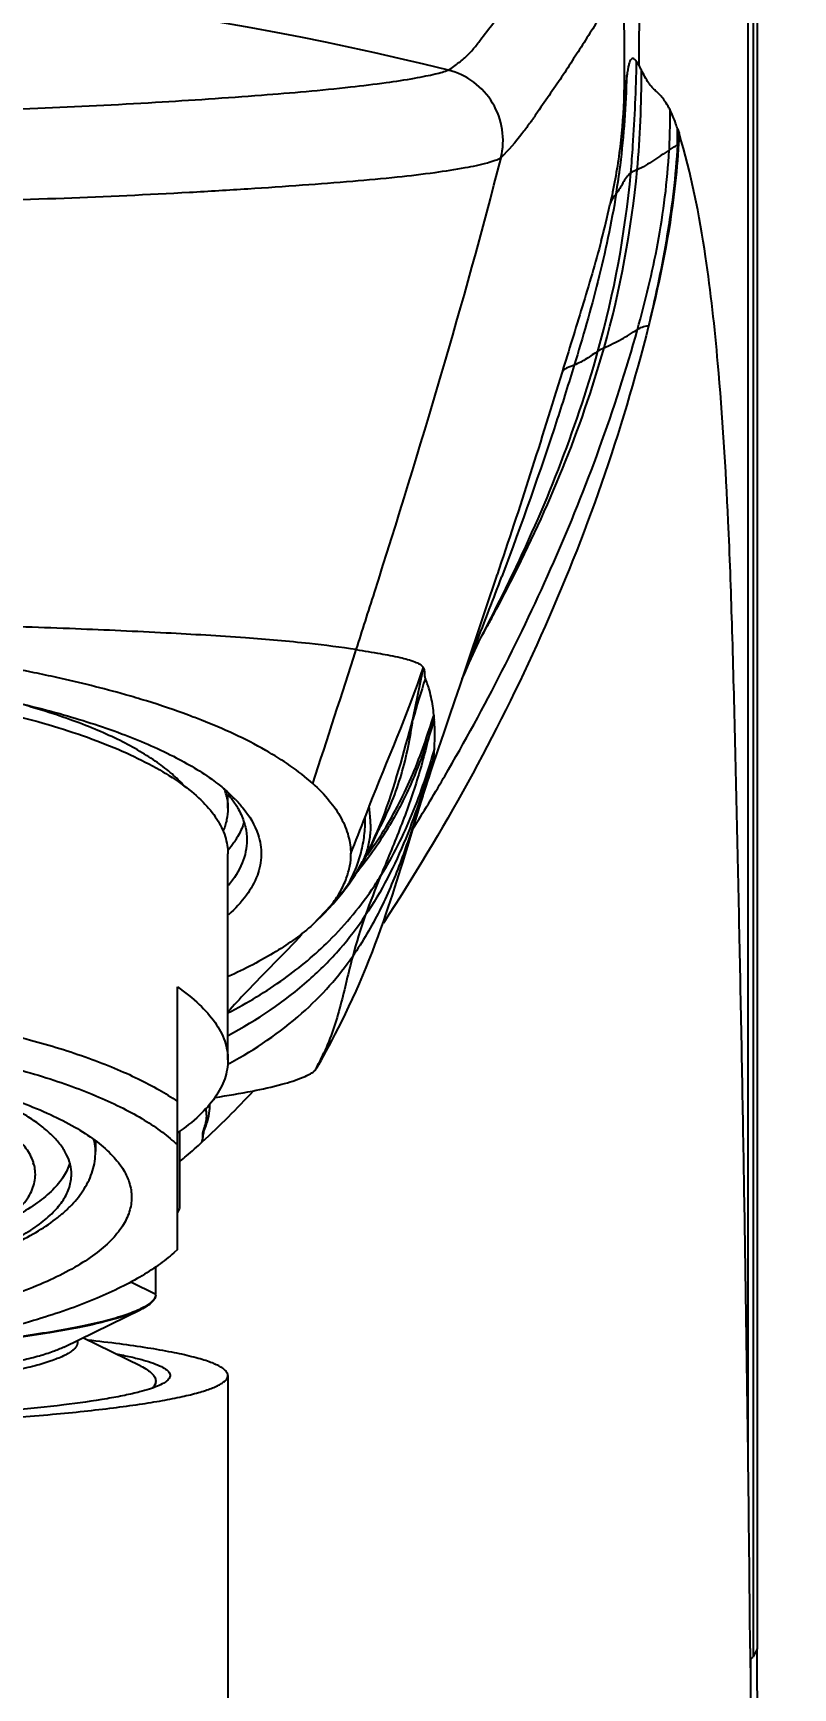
# Model space of a CAD drawing. Header units: millimetres. Extents: x 601 to 1195, y -13 to 407.
# Drawn here: x 1041.77 to 1057.56, y 213.68 to 248.07 of the extents above; entities that cross this region are included whole.
import ezdxf

# ---------------------------------------------------------------- set-up
doc = ezdxf.new("R2010")
doc.units = ezdxf.units.MM
doc.header["$LTSCALE"] = 0.1
for name, color, linetype in [('02___PRT_ALL_AXES', 7, 'Continuous'), ('DEF_LAYER_ASSEM_MEMBER', 7, 'Continuous'), ('DIM', 3, 'Continuous')]:
    doc.layers.add(name, color=color, linetype=linetype)
doc.styles.get("Standard").update_dxf_attribs({"font": 'arial.ttf'})
doc.dimstyles.new('ISO-25', dxfattribs={"dimtxt": 3.5, "dimasz": 3.5, "dimexe": 1.25, "dimexo": 0.625, "dimtad": 1, "dimtih": 1, "dimtoh": 1, "dimdec": 1, "dimdsep": 46, "dimtxsty": 'Standard', "dimcen": 2.5, "dimclrd": 5, "dimclre": 5, "dimclrt": 5, "dimadec": 0, "dimazin": 0, "dimtfac": 1, "dimtdec": 1, "dimtmove": 0, "dimatfit": 3, "dimfxl": 1, "dimarcsym": 0})

# ---------------------------------------------------------------- blocks, each defined once
blk = doc.blocks.new('*D9')
at = {"layer": 'Defpoints', "color": 0, "transparency": 16777216}
for p in [(1033.819, 294.026), (1057.171, 177.234), (1076.334, 177.234)]:
    blk.add_point(p, dxfattribs=at)
at = {"layer": 'DIM', "color": 5, "lineweight": -2, "transparency": 16777216}
for p, q in [((1034.444, 294.026), (1077.584, 294.026)), ((1076.334, 290.526), (1076.334, 238.042)), ((1076.334, 180.734), (1076.334, 233.218)), ((1057.796, 177.234), (1077.584, 177.234))]:
    blk.add_line(p, q, dxfattribs=at)
at = {"layer": 'DIM', "color": 5, "transparency": 16777216}
for points in [[(1075.751, 290.526), (1076.917, 290.526), (1076.334, 294.026)], [(1075.751, 180.734), (1076.917, 180.734), (1076.334, 177.234)]]:
    blk.add_solid(points, dxfattribs=at)
at = {"layer": 'DIM', "color": 5, "transparency": 16777216, "insert": (1076.334, 235.63), "char_height": 3.5, "attachment_point": 5}
blk.add_mtext('116.8', dxfattribs=at)

msp = doc.modelspace()

# ---------------------------------------------------------------- linework, layer by layer
at = {"color": 7, "linetype": 'Continuous'}
for p, q in [((1056.813, 263.807), (1056.813, 214.495)), ((1056.731, 261.859), (1056.731, 214.326)), ((1056.626, 218.547), (1056.626, 260.32)), ((1054.364, 247.39), (1054.379, 250.668)), ((1055.161, 246.078), (1055.191, 245.988)), ((1054.577, 242.063), (1054.558, 241.985)), ((1051.19, 236.146), (1051.396, 236.766)), ((1051.396, 236.766), (1051.412, 236.814)), ((1051.031, 235.67), (1051.19, 236.146)), ((1050.992, 235.33), (1051.034, 235.42)), ((1051.088, 235.528), (1051.103, 235.555)), ((1050.054, 232.791), (1050.193, 233.198)), ((1050.055, 232.791), (1050.07, 232.861)), ((1049.998, 232.611), (1050.037, 232.728)), ((1050.037, 232.728), (1050.055, 232.791)), ((1050.294, 232.578), (1050.326, 232.632)), ((1048.676, 231.792), (1048.755, 231.994)), ((1049.527, 231.083), (1049.742, 231.795)), ((1048.675, 230.939), (1048.795, 231.17)), ((1048.484, 230.613), (1048.618, 230.855)), ((1048.468, 230.587), (1048.484, 230.613)), ((1047.958, 229.941), (1047.584, 229.547)), ((1047.68, 226.586), (1047.71, 226.637)), ((1047.71, 226.637), (1047.757, 226.72)), ((1047.674, 226.575), (1047.68, 226.586)), ((1047.688, 226.598), (1047.69, 226.603)), ((1045.277, 225.047), (1045.272, 225.032)), ((1044.319, 221.867), (1044.319, 222.436)), ((1043.806, 222.123), (1044.319, 221.867)), ((1042.414, 220.764), (1044.008, 221.546)), ((1044.008, 220.369), (1042.807, 220.957)), ((1056.671, 214.501), (1056.678, 213.685)), ((1056.678, 214.279), (1056.678, 213.685)), ((1056.813, 214.495), (1056.731, 214.326))]:
    msp.add_line(p, q, dxfattribs=at)
for points in [[(1050.193, 233.198), (1050.31, 233.538), (1050.424, 233.872), (1050.535, 234.198), (1050.643, 234.516), (1050.747, 234.823), (1050.847, 235.119), (1051.031, 235.67)], [(1051.034, 235.42), (1051.054, 235.46), (1051.096, 235.546), (1051.109, 235.572), (1051.101, 235.557)], [(1050.688, 234.649), (1050.741, 234.773), (1050.833, 234.982), (1050.916, 235.167), (1050.992, 235.33)], [(1049.742, 231.795), (1049.814, 232.033), (1049.849, 232.147), (1049.882, 232.252), (1049.909, 232.338), (1049.935, 232.42), (1049.965, 232.513), (1049.998, 232.611)], [(1048.795, 231.17), (1048.888, 231.367), (1048.958, 231.524), (1049.009, 231.643), (1049.076, 231.807)], [(1049.076, 231.807), (1049.087, 231.832), (1049.087, 231.833)], [(1048.483, 230.612), (1048.525, 230.678), (1048.675, 230.939)], [(1048.622, 228.487), (1048.69, 228.651), (1048.756, 228.815), (1048.82, 228.978), (1048.882, 229.14), (1048.94, 229.298), (1048.997, 229.454), (1049.051, 229.605), (1049.102, 229.754), (1049.151, 229.899), (1049.199, 230.041), (1049.245, 230.18), (1049.289, 230.316), (1049.331, 230.449), (1049.372, 230.58), (1049.412, 230.709), (1049.452, 230.835), (1049.527, 231.083)], [(1047.585, 229.547), (1047.619, 229.578), (1047.821, 229.773), (1048.009, 229.976), (1048.182, 230.184), (1048.336, 230.392), (1048.468, 230.587)], [(1047.863, 226.913), (1047.922, 227.023), (1047.985, 227.142), (1048.051, 227.269), (1048.12, 227.402), (1048.19, 227.542), (1048.262, 227.689), (1048.335, 227.842), (1048.408, 228), (1048.481, 228.161), (1048.552, 228.323), (1048.622, 228.487)], [(1047.757, 226.72), (1047.808, 226.813), (1047.863, 226.913)], [(1056.837, 208.995), (1056.834, 209.264), (1056.813, 214.495)]]:
    msp.add_lwpolyline(points, dxfattribs=at)
for centre, radius, start, end in [((1033.789, 179.737), 69.577, 76.18794, 89.97848), ((1033.657, 247.157), 20.754, 344.2652, 354.6697), ((1033.24, 247.107), 21.039, 344.4278, 354.7003), ((1035.49, 248.544), 18.708, 345.1728, 347.5155), ((960.593, 270.895), 97.108, 338.99861, 339.43032), ((1015.13, 254.373), 40.594, 333.149, 334.1752), ((1018.443, 253.62), 37.323, 331.8784, 332.9922), ((684.602, 351.972), 382.143, 342.21665, 342.40346), ((951.141, 274.525), 107.233, 338.5706, 338.99789), ((1010.61, 256.657), 45.659, 332.4811, 333.1537), ((1015.415, 255.231), 40.753, 331.4831, 331.8876), ((1013.535, 256.252), 42.892, 331.1493, 331.4835), ((700.765, 346.752), 365.158, 341.76308, 342.22194), ((939.713, 279.008), 119.508, 338.24725, 338.57166), ((999.166, 245.655), 52.272, 346.5218, 347.0081), ((1046.279, 233.53), 3.838, 4.2592, 5.5982), ((1014.364, 253.574), 41.615, 328.0231, 329.7004), ((1043.871, 230.628), 2.541, 40.2803, 42.8706), ((1043.676, 229.901), 3.213, 44.5215, 48.0536), ((888.326, 294.393), 172.137, 338.39624, 338.67382), ((1042.602, 235.487), 7.635, 320.7646, 329.4492), ((1042.379, 235.632), 7.853, 323.7983, 328.2099), ((1042.64, 234.801), 7.12, 332.5944, 333.1396), ((1042.536, 235.52), 7.66, 323.3461, 323.7816), ((1042.519, 234.56), 7.611, 326.448, 328.2513), ((1042.824, 234.351), 7.242, 314.7478, 326.4937), ((1044.602, 233.044), 4.571, 317.2344, 324.4475), ((1041.361, 234.963), 9.438, 298.1584, 298.4533), ((1043.418, 228.875), 4.827, 330.8846, 335.5427), ((1032.305, 239.113), 19.153, 312.6633, 317.1715), ((1044.81, 225.541), 0.557, 342.0973, 343.7985), ((1044.143, 227.893), 2.78, 295.6171, 296.3709), ((1036.226, 234.834), 13.35, 310.8624, 312.7364), ((1040.94, 224.856), 0.882, 340.7035, 342.1837), ((1036.083, 234.998), 13.567, 310.1434, 310.8655), ((1044.165, 221.867), 0.154, 355.0549, 359.9938), ((1043.203, 223.206), 1.833, 294.4501, 295.981), ((-363.31, 200.832), 1420.046, 0.551546, 0.714824), ((1056.383, 214.665), 0.486, 314.4848, 315.8026)]:
    msp.add_arc(centre, radius, start, end, dxfattribs=at)
for points, knots in [([(1050.401, 247.301), (1050.476, 247.35), (1050.616, 247.45), (1050.806, 247.613), (1050.963, 247.789), (1051.139, 248.033), (1051.371, 248.325), (1051.636, 248.682), (1051.892, 249.044), (1052.226, 249.527), (1052.479, 249.888), (1052.632, 250.138)], [0, 0, 0, 0, 0.073697, 0.142335, 0.206245, 0.267765, 0.391398, 0.514205, 0.636069, 0.75766, 1, 1, 1, 1]), ([(1054.029, 249.504), (1054.035, 249.032), (1054.051, 248.089), (1054.059, 247.144), (1054.041, 246.672)], [0, 0, 0, 0, 0.500066, 1, 1, 1, 1]), ([(1053.719, 248.69), (1053.572, 248.428), (1053.244, 247.921), (1052.838, 247.28), (1052.49, 246.769), (1052.264, 246.448), (1052.081, 246.18), (1051.849, 245.87), (1051.645, 245.638), (1051.492, 245.48)], [0, 0, 0, 0, 0.229698, 0.463, 0.582161, 0.70364, 0.763633, 0.831205, 1, 1, 1, 1]), ([(1033.816, 246.337), (1034.046, 246.34), (1034.504, 246.339), (1035.42, 246.343), (1036.558, 246.358), (1037.915, 246.386), (1039.683, 246.429), (1041.815, 246.501), (1044.235, 246.622), (1046.402, 246.768), (1048.001, 246.904), (1049.059, 247.033), (1049.58, 247.112), (1049.92, 247.176), (1050.113, 247.217), (1050.269, 247.258), (1050.359, 247.288), (1050.4, 247.301)], [0, 0, 0, 0, 0.041387, 0.082737, 0.165092, 0.246729, 0.327407, 0.484162, 0.631371, 0.764264, 0.875917, 0.920636, 0.956566, 0.970964, 0.982854, 0.992249, 1, 1, 1, 1]), ([(1051.492, 245.482), (1051.539, 245.671), (1051.556, 246.072), (1051.351, 246.635), (1050.951, 247.08), (1050.588, 247.253), (1050.4, 247.301)], [0, 0, 0, 0, 0.249636, 0.499997, 0.75036, 1, 1, 1, 1]), ([(1054.31, 247.479), (1054.298, 247.495), (1054.278, 247.52), (1054.241, 247.545), (1054.205, 247.538), (1054.179, 247.506), (1054.158, 247.457), (1054.14, 247.386), (1054.123, 247.296), (1054.113, 247.23), (1054.108, 247.193)], [0, 0, 0, 0, 0.121842, 0.198208, 0.2569, 0.330627, 0.438148, 0.586521, 0.775023, 1, 1, 1, 1]), ([(1054.189, 245.164), (1054.206, 245.353), (1054.267, 246.123), (1054.296, 246.896), (1054.31, 247.479)], [0, 0, 0, 0, 0.245471, 1, 1, 1, 1]), ([(1054.363, 247.39), (1054.358, 247.398), (1054.342, 247.429), (1054.324, 247.459), (1054.31, 247.479)], [0, 0, 0, 0, 0.283031, 1, 1, 1, 1]), ([(1054.321, 245.229), (1054.353, 245.567), (1054.4, 246.256), (1054.411, 246.947), (1054.411, 247.299)], [0, 0, 0, 0, 0.491512, 1, 1, 1, 1]), ([(1055, 246.488), (1054.976, 246.53), (1054.93, 246.609), (1054.858, 246.716), (1054.784, 246.803), (1054.704, 246.871), (1054.625, 246.945), (1054.551, 247.043), (1054.48, 247.163), (1054.434, 247.252), (1054.411, 247.299)], [0, 0, 0, 0, 0.14218, 0.271168, 0.382522, 0.4818, 0.583727, 0.703299, 0.843898, 1, 1, 1, 1]), ([(1053.886, 244.733), (1053.918, 244.93), (1054.036, 245.745), (1054.098, 246.569), (1054.108, 247.193)], [0, 0, 0, 0, 0.242113, 1, 1, 1, 1]), ([(1054.108, 247.193), (1054.103, 247.154), (1054.093, 247.072), (1054.076, 246.945), (1054.062, 246.811), (1054.053, 246.718), (1054.043, 246.672)], [0, 0, 0, 0, 0.225396, 0.469972, 0.732597, 1, 1, 1, 1]), ([(1054.041, 246.672), (1054.027, 246.307), (1053.968, 245.577), (1053.834, 244.857), (1053.756, 244.499)], [0, 0, 0, 0, 0.499599, 1, 1, 1, 1]), ([(1055, 246.488), (1055, 246.417), (1054.999, 246.132), (1054.993, 245.848), (1054.983, 245.636)], [0, 0, 0, 0, 0.253109, 1, 1, 1, 1]), ([(1055.161, 246.078), (1055.148, 246.118), (1055.101, 246.257), (1055.047, 246.394), (1055, 246.488)], [0, 0, 0, 0, 0.280931, 1, 1, 1, 1]), ([(1055.156, 245.753), (1055.157, 245.78), (1055.16, 245.888), (1055.161, 245.997), (1055.161, 246.078)], [0, 0, 0, 0, 0.246917, 1, 1, 1, 1]), ([(1056.626, 218.547), (1056.604, 220.246), (1056.557, 223.603), (1056.466, 228.572), (1056.377, 232.622), (1056.298, 235.726), (1056.208, 238.311), (1056.049, 240.859), (1055.76, 243.557), (1055.445, 245.152), (1055.191, 245.988)], [0, 0, 0, 0, 0.185176, 0.365877, 0.541681, 0.626639, 0.704319, 0.823595, 0.904776, 1, 1, 1, 1]), ([(1054.983, 245.636), (1054.876, 245.566), (1054.661, 245.423), (1054.441, 245.281), (1054.321, 245.229)], [0, 0, 0, 0, 0.494117, 1, 1, 1, 1]), ([(1054.328, 241.911), (1054.492, 242.502), (1054.791, 243.73), (1054.952, 244.988), (1054.983, 245.636)], [0, 0, 0, 0, 0.485716, 1, 1, 1, 1]), ([(1055.156, 245.753), (1055.143, 245.429), (1055.084, 244.793), (1054.948, 243.857), (1054.779, 242.951), (1054.645, 242.357), (1054.575, 242.064)], [0, 0, 0, 0, 0.260479, 0.512034, 0.758106, 1, 1, 1, 1]), ([(1055.181, 245.775), (1055.164, 245.462), (1055.053, 244.211), (1054.806, 242.976), (1054.577, 242.063)], [0, 0, 0, 0, 0.250114, 1, 1, 1, 1]), ([(1054.983, 245.636), (1055.012, 245.655), (1055.07, 245.694), (1055.13, 245.731), (1055.156, 245.753)], [0, 0, 0, 0, 0.503019, 1, 1, 1, 1]), ([(1033.816, 244.474), (1034.306, 244.468), (1035.284, 244.467), (1036.745, 244.495), (1038.195, 244.526), (1040.084, 244.566), (1042.359, 244.634), (1044.559, 244.734), (1046.21, 244.834), (1047.34, 244.911), (1048.374, 244.991), (1049.292, 245.074), (1050.072, 245.165), (1050.696, 245.261), (1051.114, 245.346), (1051.361, 245.421), (1051.455, 245.46), (1051.492, 245.482)], [0, 0, 0, 0, 0.082867, 0.165373, 0.247214, 0.328049, 0.484983, 0.632168, 0.700589, 0.764722, 0.823648, 0.876065, 0.920574, 0.956403, 0.982919, 0.992627, 1, 1, 1, 1]), ([(1054.321, 245.229), (1054.31, 245.224), (1054.264, 245.205), (1054.219, 245.185), (1054.189, 245.164)], [0, 0, 0, 0, 0.257702, 1, 1, 1, 1]), ([(1054.189, 245.164), (1054.153, 245.139), (1054.094, 245.07), (1054.004, 244.919), (1053.939, 244.803), (1053.886, 244.733)], [0, 0, 0, 0, 0.250499, 0.500325, 1, 1, 1, 1]), ([(1053.886, 244.733), (1053.786, 244.121), (1053.529, 242.923), (1053.19, 241.748), (1053.014, 241.172)], [0, 0, 0, 0, 0.507376, 1, 1, 1, 1]), ([(1053.756, 244.499), (1053.766, 244.519), (1053.779, 244.563), (1053.818, 244.644), (1053.859, 244.697), (1053.886, 244.732)], [0, 0, 0, 0, 0.255619, 0.507031, 1, 1, 1, 1]), ([(1053.575, 243.756), (1053.454, 243.296), (1053.182, 242.385), (1052.901, 241.476), (1052.761, 241.022)], [0, 0, 0, 0, 0.500067, 1, 1, 1, 1]), ([(1054.558, 241.985), (1054.278, 240.884), (1053.63, 238.702), (1052.366, 235.532), (1050.84, 232.479), (1049.672, 230.527), (1049.049, 229.576)], [0, 0, 0, 0, 0.249995, 0.499971, 0.750011, 1, 1, 1, 1]), ([(1050.326, 232.632), (1050.742, 233.347), (1051.536, 234.808), (1052.616, 237.075), (1053.571, 239.442), (1054.095, 241.076), (1054.328, 241.911)], [0, 0, 0, 0, 0.244891, 0.492228, 0.743268, 1, 1, 1, 1]), ([(1053.633, 241.529), (1053.694, 241.558), (1053.816, 241.617), (1053.994, 241.707), (1054.166, 241.804), (1054.273, 241.878), (1054.328, 241.911)], [0, 0, 0, 0, 0.255847, 0.509257, 0.757074, 1, 1, 1, 1]), ([(1054.328, 241.911), (1054.359, 241.93), (1054.429, 241.972), (1054.511, 241.986), (1054.556, 241.986)], [0, 0, 0, 0, 0.447904, 1, 1, 1, 1]), ([(1051.67, 236.689), (1052.037, 237.447), (1052.729, 239.008), (1053.275, 240.627), (1053.507, 241.46)], [0, 0, 0, 0, 0.493486, 1, 1, 1, 1]), ([(1051.695, 236.671), (1052.086, 237.438), (1052.821, 239.024), (1053.394, 240.677), (1053.633, 241.529)], [0, 0, 0, 0, 0.493167, 1, 1, 1, 1]), ([(1053.507, 241.46), (1053.427, 241.411), (1053.313, 241.329), (1053.15, 241.23), (1053.06, 241.191), (1053.014, 241.172)], [0, 0, 0, 0, 0.488721, 0.737674, 1, 1, 1, 1]), ([(1053.014, 241.172), (1052.9, 240.799), (1052.433, 239.322), (1051.917, 237.861), (1051.51, 236.777)], [0, 0, 0, 0, 0.252055, 1, 1, 1, 1]), ([(1053.014, 241.172), (1052.965, 241.153), (1052.893, 241.126), (1052.802, 241.081), (1052.771, 241.043), (1052.761, 241.022)], [0, 0, 0, 0, 0.526938, 0.77313, 1, 1, 1, 1]), ([(1052.761, 241.022), (1052.544, 240.319), (1052.107, 238.912), (1051.646, 237.512), (1051.412, 236.814)], [0, 0, 0, 0, 0.499987, 1, 1, 1, 1]), ([(1048.486, 235.258), (1048.162, 235.307), (1047.396, 235.405), (1046.079, 235.515), (1044.459, 235.612), (1042.596, 235.696), (1040.552, 235.763), (1037.606, 235.828), (1035.346, 235.845), (1033.816, 235.842)], [0, 0, 0, 0, 0.06677, 0.157638, 0.269858, 0.398199, 0.538524, 0.687523, 1, 1, 1, 1]), ([(1048.486, 235.259), (1048.653, 235.231), (1048.958, 235.183), (1049.366, 235.108), (1049.643, 235.036), (1049.801, 234.962), (1049.856, 234.918), (1049.875, 234.894)], [0, 0, 0, 0, 0.349567, 0.639772, 0.858003, 0.937988, 1, 1, 1, 1]), ([(1033.814, 234.94), (1035.041, 234.94), (1037.402, 234.836), (1040.245, 234.441), (1042.278, 233.96), (1043.563, 233.551), (1044.643, 233.091), (1045.267, 232.724), (1045.532, 232.528)], [0, 0, 0, 0, 0.304059, 0.58468, 0.709647, 0.821435, 0.918485, 1, 1, 1, 1]), ([(1042.268, 234.679), (1042.112, 234.714), (1041.463, 234.851), (1040.809, 234.966), (1040.313, 235.043)], [0, 0, 0, 0, 0.242208, 1, 1, 1, 1]), ([(1049.663, 233.808), (1049.676, 233.899), (1049.714, 234.078), (1049.766, 234.301), (1049.802, 234.481), (1049.827, 234.616), (1049.856, 234.75), (1049.876, 234.84), (1049.88, 234.885)], [0, 0, 0, 0, 0.250245, 0.499637, 0.624625, 0.749763, 0.874592, 1, 1, 1, 1]), ([(1049.926, 234.654), (1049.92, 234.673), (1049.909, 234.711), (1049.908, 234.77), (1049.909, 234.832), (1049.89, 234.872), (1049.877, 234.89)], [0, 0, 0, 0, 0.248471, 0.482793, 0.720011, 1, 1, 1, 1]), ([(1044.13, 234.192), (1043.983, 234.237), (1043.368, 234.419), (1042.745, 234.574), (1042.268, 234.679)], [0, 0, 0, 0, 0.238598, 1, 1, 1, 1]), ([(1050.098, 233.905), (1050.093, 233.965), (1050.077, 234.088), (1050.044, 234.273), (1050.004, 234.431), (1049.961, 234.557), (1049.936, 234.621), (1049.926, 234.654)], [0, 0, 0, 0, 0.235966, 0.47955, 0.733751, 0.866163, 1, 1, 1, 1]), ([(1045.269, 233.793), (1045.179, 233.829), (1044.803, 233.972), (1044.422, 234.101), (1044.13, 234.192)], [0, 0, 0, 0, 0.239873, 1, 1, 1, 1]), ([(1049.054, 231.495), (1049.286, 231.869), (1049.687, 232.654), (1049.97, 233.486), (1050.101, 233.904)], [0, 0, 0, 0, 0.501226, 1, 1, 1, 1]), ([(1047.582, 232.477), (1047.286, 232.744), (1046.539, 233.243), (1045.727, 233.613), (1045.269, 233.793)], [0, 0, 0, 0, 0.447811, 1, 1, 1, 1]), ([(1048.991, 231.584), (1049.166, 231.93), (1049.461, 232.655), (1049.605, 233.423), (1049.663, 233.808)], [0, 0, 0, 0, 0.49825, 1, 1, 1, 1]), ([(1050.109, 233.203), (1050.112, 233.253), (1050.121, 233.458), (1050.118, 233.663), (1050.106, 233.816)], [0, 0, 0, 0, 0.248108, 1, 1, 1, 1]), ([(1050.111, 233.203), (1050.041, 232.974), (1049.9, 232.517), (1049.567, 231.616), (1049.245, 230.965), (1048.991, 230.555)], [0, 0, 0, 0, 0.248923, 0.497827, 1, 1, 1, 1]), ([(1049.999, 233.471), (1049.894, 233.149), (1049.66, 232.509), (1049.351, 231.901), (1049.177, 231.606)], [0, 0, 0, 0, 0.497696, 1, 1, 1, 1]), ([(1049.999, 233.471), (1049.919, 233.139), (1049.743, 232.479), (1049.51, 231.838), (1049.385, 231.521)], [0, 0, 0, 0, 0.500549, 1, 1, 1, 1]), ([(1050.07, 232.861), (1049.958, 232.521), (1049.749, 231.836), (1049.408, 230.816), (1048.987, 229.818), (1048.621, 229.189), (1048.412, 228.89)], [0, 0, 0, 0, 0.248644, 0.497208, 0.746452, 1, 1, 1, 1]), ([(1050.098, 233.029), (1049.915, 232.461), (1049.559, 231.314), (1049.011, 230.233), (1048.674, 229.732)], [0, 0, 0, 0, 0.497244, 1, 1, 1, 1]), ([(1045.532, 232.528), (1045.558, 232.509), (1045.658, 232.433), (1045.755, 232.353), (1045.824, 232.291)], [0, 0, 0, 0, 0.258776, 1, 1, 1, 1]), ([(1047.582, 232.477), (1047.705, 232.366), (1047.925, 232.143), (1048.179, 231.775), (1048.335, 231.397), (1048.371, 231.138), (1048.371, 231.013)], [0, 0, 0, 0, 0.290002, 0.547421, 0.78041, 1, 1, 1, 1]), ([(1045.809, 232.27), (1045.826, 232.25), (1045.89, 232.172), (1045.949, 232.089), (1045.989, 232.025)], [0, 0, 0, 0, 0.25879, 1, 1, 1, 1]), ([(1045.967, 232.154), (1046.024, 232.095), (1046.222, 231.876), (1046.381, 231.616), (1046.448, 231.412)], [0, 0, 0, 0, 0.275991, 1, 1, 1, 1]), ([(1045.989, 232.025), (1046.008, 231.996), (1046.075, 231.88), (1046.129, 231.755), (1046.158, 231.66)], [0, 0, 0, 0, 0.260759, 1, 1, 1, 1]), ([(1048.321, 230.386), (1048.384, 230.499), (1048.495, 230.726), (1048.605, 231.082), (1048.665, 231.438), (1048.674, 231.675), (1048.674, 231.792)], [0, 0, 0, 0, 0.264295, 0.515306, 0.759991, 1, 1, 1, 1]), ([(1048.748, 231.996), (1048.754, 231.894), (1048.784, 231.695), (1048.78, 231.398), (1048.725, 231.116), (1048.658, 230.94), (1048.618, 230.855)], [0, 0, 0, 0, 0.26393, 0.516761, 0.759548, 1, 1, 1, 1]), ([(1046.154, 231.669), (1046.144, 231.638), (1046.099, 231.511), (1046.036, 231.391), (1045.981, 231.305)], [0, 0, 0, 0, 0.24054, 1, 1, 1, 1]), ([(1046.158, 231.66), (1046.167, 231.631), (1046.199, 231.513), (1046.213, 231.391), (1046.213, 231.301)], [0, 0, 0, 0, 0.254782, 1, 1, 1, 1]), ([(1048.618, 230.855), (1048.658, 230.927), (1048.81, 231.213), (1048.94, 231.511), (1049.028, 231.737)], [0, 0, 0, 0, 0.25166, 1, 1, 1, 1]), ([(1045.981, 231.305), (1045.969, 231.286), (1045.921, 231.212), (1045.867, 231.142), (1045.824, 231.09)], [0, 0, 0, 0, 0.242661, 1, 1, 1, 1]), ([(1046.448, 231.412), (1046.492, 231.277), (1046.539, 230.989), (1046.448, 230.547), (1046.204, 230.121), (1045.968, 229.871), (1045.833, 229.748)], [0, 0, 0, 0, 0.226861, 0.455127, 0.707424, 1, 1, 1, 1]), ([(1046.213, 231.301), (1046.213, 231.139), (1046.139, 230.794), (1045.949, 230.5), (1045.833, 230.359)], [0, 0, 0, 0, 0.469388, 1, 1, 1, 1]), ([(1047.958, 229.941), (1048.029, 230.031), (1048.154, 230.209), (1048.265, 230.45), (1048.321, 230.634), (1048.364, 230.802), (1048.381, 230.931), (1048.371, 231.013)], [0, 0, 0, 0, 0.296495, 0.55449, 0.673475, 0.787877, 1, 1, 1, 1]), ([(1048.618, 230.855), (1048.595, 230.815), (1048.503, 230.655), (1048.402, 230.5), (1048.321, 230.386)], [0, 0, 0, 0, 0.247767, 1, 1, 1, 1]), ([(1045.822, 227.243), (1046.425, 227.56), (1047.256, 228.114), (1048.153, 229.021), (1048.513, 229.493), (1048.674, 229.732)], [0, 0, 0, 0, 0.535102, 0.773453, 1, 1, 1, 1]), ([(1047.585, 229.547), (1047.35, 229.337), (1046.784, 228.935), (1046.17, 228.619), (1045.828, 228.464)], [0, 0, 0, 0, 0.456681, 1, 1, 1, 1]), ([(1047.358, 229.34), (1046.977, 228.932), (1046.446, 228.411), (1045.94, 227.866), (1045.818, 227.729)], [0, 0, 0, 0, 0.752054, 1, 1, 1, 1]), ([(1045.82, 227.708), (1046.224, 227.917), (1046.967, 228.363), (1047.632, 228.92), (1047.922, 229.208)], [0, 0, 0, 0, 0.52701, 1, 1, 1, 1]), ([(1045.857, 226.665), (1046.391, 226.954), (1047.128, 227.452), (1047.936, 228.258), (1048.265, 228.677), (1048.412, 228.89)], [0, 0, 0, 0, 0.533253, 0.772428, 1, 1, 1, 1]), ([(1048.412, 228.89), (1048.322, 228.55), (1048.211, 228.035), (1048.014, 227.362), (1047.885, 227.035), (1047.812, 226.876)], [0, 0, 0, 0, 0.500766, 0.750368, 1, 1, 1, 1]), ([(1045.555, 225.954), (1045.815, 225.993), (1046.28, 226.07), (1046.891, 226.206), (1047.295, 226.329), (1047.524, 226.436), (1047.607, 226.492), (1047.636, 226.522)], [0, 0, 0, 0, 0.362745, 0.650479, 0.864079, 0.941972, 1, 1, 1, 1]), ([(1047.636, 226.522), (1047.644, 226.529), (1047.654, 226.548), (1047.67, 226.563), (1047.676, 226.572)], [0, 0, 0, 0, 0.493302, 1, 1, 1, 1]), ([(1042.569, 224.355), (1042.569, 224.424), (1042.551, 224.566), (1042.472, 224.773), (1042.343, 224.976), (1042.166, 225.175), (1041.941, 225.367), (1041.671, 225.554), (1041.355, 225.734), (1041.127, 225.843), (1041.006, 225.897)], [0, 0, 0, 0, 0.08952, 0.183714, 0.286518, 0.400821, 0.528505, 0.670664, 0.827805, 1, 1, 1, 1]), ([(1045.369, 225.629), (1045.371, 225.611), (1045.374, 225.529), (1045.362, 225.447), (1045.345, 225.386)], [0, 0, 0, 0, 0.225031, 1, 1, 1, 1]), ([(1045.378, 225.402), (1045.404, 225.474), (1045.439, 225.611), (1045.442, 225.752), (1045.444, 225.817)], [0, 0, 0, 0, 0.540867, 1, 1, 1, 1]), ([(1041.819, 224.355), (1041.819, 224.403), (1041.81, 224.5), (1041.753, 224.698), (1041.64, 224.888), (1041.486, 225.065), (1041.284, 225.254), (1041.107, 225.378), (1040.98, 225.457)], [0, 0, 0, 0, 0.099364, 0.20179, 0.425788, 0.551986, 0.689279, 1, 1, 1, 1]), ([(1045.303, 225.262), (1045.298, 225.24), (1045.287, 225.196), (1045.293, 225.152), (1045.291, 225.13)], [0, 0, 0, 0, 0.522094, 1, 1, 1, 1]), ([(1045.317, 225.217), (1045.32, 225.233), (1045.338, 225.295), (1045.362, 225.355), (1045.378, 225.402)], [0, 0, 0, 0, 0.240848, 1, 1, 1, 1]), ([(1043.069, 224.83), (1043.069, 224.851), (1043.066, 224.936), (1043.051, 225.021), (1043.033, 225.082)], [0, 0, 0, 0, 0.247493, 1, 1, 1, 1]), ([(1045.272, 225.032), (1045.275, 225.031), (1045.284, 225.027), (1045.287, 225.038), (1045.29, 225.042)], [0, 0, 0, 0, 0.361872, 1, 1, 1, 1]), ([(1045.291, 225.13), (1045.291, 225.124), (1045.292, 225.096), (1045.283, 225.068), (1045.277, 225.047)], [0, 0, 0, 0, 0.224168, 1, 1, 1, 1]), ([(1045.294, 225.054), (1045.296, 225.081), (1045.303, 225.135), (1045.309, 225.19), (1045.317, 225.217)], [0, 0, 0, 0, 0.492383, 1, 1, 1, 1]), ([(1033.819, 221.627), (1034.406, 221.627), (1035.561, 221.661), (1037.237, 221.818), (1038.561, 222.035), (1039.538, 222.261), (1040.199, 222.448), (1040.802, 222.656), (1041.344, 222.885), (1041.822, 223.134), (1042.173, 223.365), (1042.416, 223.565), (1042.626, 223.766), (1042.847, 224.043), (1042.997, 224.359), (1043.059, 224.626), (1043.069, 224.762), (1043.069, 224.83)], [0, 0, 0, 0, 0.169146, 0.332492, 0.484651, 0.555085, 0.62112, 0.682428, 0.738843, 0.790413, 0.837476, 0.859543, 0.880791, 0.921467, 0.960802, 0.980281, 1, 1, 1, 1]), ([(1042.535, 224.593), (1042.507, 224.493), (1042.409, 224.29), (1042.176, 224.013), (1041.853, 223.747), (1041.599, 223.59), (1041.459, 223.513)], [0, 0, 0, 0, 0.198736, 0.426751, 0.692494, 1, 1, 1, 1]), ([(1033.819, 221.651), (1034.388, 221.651), (1035.507, 221.684), (1037.132, 221.834), (1038.413, 222.041), (1039.356, 222.256), (1039.992, 222.432), (1040.568, 222.627), (1041.08, 222.838), (1041.523, 223.064), (1041.893, 223.302), (1042.188, 223.551), (1042.404, 223.809), (1042.518, 224.038), (1042.562, 224.221), (1042.569, 224.311), (1042.569, 224.355)], [0, 0, 0, 0, 0.177339, 0.348523, 0.507731, 0.581204, 0.649812, 0.713074, 0.770614, 0.822187, 0.867724, 0.907414, 0.941819, 0.972051, 0.98618, 1, 1, 1, 1]), ([(1040.805, 223.15), (1040.957, 223.234), (1041.17, 223.368), (1041.415, 223.574), (1041.561, 223.725), (1041.675, 223.879), (1041.758, 224.036), (1041.808, 224.195), (1041.819, 224.302), (1041.819, 224.355)], [0, 0, 0, 0, 0.317174, 0.456062, 0.58265, 0.698168, 0.804451, 0.90401, 1, 1, 1, 1]), ([(1044.319, 221.853), (1044.319, 221.827), (1044.302, 221.767), (1044.237, 221.689), (1044.137, 221.613), (1044.055, 221.568), (1044.008, 221.546)], [0, 0, 0, 0, 0.175112, 0.387498, 0.659083, 1, 1, 1, 1]), ([(1044.319, 221.854), (1044.318, 221.848), (1044.315, 221.824), (1044.305, 221.801), (1044.297, 221.784)], [0, 0, 0, 0, 0.24004, 1, 1, 1, 1]), ([(1044.008, 221.546), (1043.961, 221.522), (1043.855, 221.476), (1043.609, 221.387), (1043.233, 221.281), (1042.706, 221.164), (1042.083, 221.052), (1041.37, 220.946), (1040.266, 220.809), (1039.397, 220.727), (1038.795, 220.678)], [0, 0, 0, 0, 0.030055, 0.064818, 0.148469, 0.250596, 0.370367, 0.506654, 0.658093, 1, 1, 1, 1]), ([(1043.961, 221.538), (1043.858, 221.491), (1043.617, 221.403), (1043.203, 221.288), (1042.699, 221.177), (1042.109, 221.071), (1041.438, 220.97), (1040.403, 220.838), (1039.59, 220.759), (1039.027, 220.711)], [0, 0, 0, 0, 0.067676, 0.153266, 0.256369, 0.376225, 0.511819, 0.661931, 1, 1, 1, 1]), ([(1044.297, 221.784), (1044.285, 221.764), (1044.254, 221.722), (1044.19, 221.666), (1044.106, 221.61), (1044.041, 221.576), (1044.006, 221.558)], [0, 0, 0, 0, 0.188429, 0.414221, 0.683618, 1, 1, 1, 1]), ([(1042.695, 220.899), (1042.698, 220.882), (1042.7, 220.844), (1042.679, 220.788), (1042.637, 220.734), (1042.577, 220.681), (1042.496, 220.628), (1042.353, 220.554), (1042.124, 220.465), (1041.791, 220.367), (1041.385, 220.272), (1040.911, 220.179), (1040.372, 220.092), (1039.774, 220.009), (1039.121, 219.932), (1038.419, 219.86), (1037.407, 219.772), (1036.071, 219.68), (1034.418, 219.601), (1032.743, 219.551), (1031.107, 219.531), (1029.57, 219.538), (1028.378, 219.567), (1027.515, 219.603), (1026.95, 219.634), (1026.448, 219.67), (1026.014, 219.71), (1025.65, 219.753), (1025.361, 219.798), (1025.168, 219.84), (1025.054, 219.877), (1025.011, 219.896), (1024.993, 219.906)], [0, 0, 0, 0, 0.002977, 0.006126, 0.009798, 0.014217, 0.019506, 0.025734, 0.041111, 0.060436, 0.083635, 0.110556, 0.14099, 0.174683, 0.211347, 0.250659, 0.292272, 0.380892, 0.474029, 0.568328, 0.66038, 0.746858, 0.824635, 0.85937, 0.890909, 0.918971, 0.943308, 0.963708, 0.980009, 0.992103, 0.996568, 1, 1, 1, 1]), ([(1045.819, 220.175), (1045.819, 220.192), (1045.809, 220.23), (1045.77, 220.28), (1045.709, 220.33), (1045.625, 220.378), (1045.518, 220.427), (1045.389, 220.474), (1045.237, 220.522), (1044.991, 220.588), (1044.628, 220.666), (1044.128, 220.753), (1043.547, 220.835), (1043.133, 220.884), (1042.913, 220.908)], [0, 0, 0, 0, 0.016739, 0.036699, 0.061878, 0.093257, 0.131313, 0.176268, 0.228207, 0.287146, 0.425826, 0.59163, 0.783475, 1, 1, 1, 1]), ([(1042.414, 220.764), (1042.341, 220.729), (1042.172, 220.661), (1041.885, 220.571), (1041.539, 220.484), (1040.966, 220.364), (1040.123, 220.229), (1038.975, 220.09), (1037.674, 219.969), (1036.259, 219.87), (1034.772, 219.794), (1033.256, 219.742), (1031.757, 219.715), (1030.32, 219.71), (1028.986, 219.728), (1027.797, 219.765), (1026.911, 219.813), (1026.302, 219.86), (1025.926, 219.897), (1025.608, 219.937), (1025.352, 219.979), (1025.178, 220.016), (1025.071, 220.049), (1025.028, 220.066), (1025.01, 220.075)], [0, 0, 0, 0, 0.013867, 0.031037, 0.051471, 0.075068, 0.131147, 0.197777, 0.273066, 0.354836, 0.440697, 0.528129, 0.614558, 0.697438, 0.774327, 0.84296, 0.901326, 0.926114, 0.947729, 0.966019, 0.980866, 0.992193, 0.996532, 1, 1, 1, 1]), ([(1043.492, 220.625), (1043.596, 220.605), (1043.787, 220.566), (1044.049, 220.502), (1044.262, 220.436), (1044.426, 220.369), (1044.53, 220.309), (1044.585, 220.258), (1044.609, 220.223), (1044.621, 220.186), (1044.618, 220.148), (1044.6, 220.112), (1044.582, 220.09), (1044.571, 220.08)], [0, 0, 0, 0, 0.231959, 0.429862, 0.593267, 0.72231, 0.818293, 0.855147, 0.88595, 0.912742, 0.938562, 0.966771, 1, 1, 1, 1]), ([(1037.247, 219.098), (1037.844, 219.114), (1038.993, 219.156), (1040.636, 219.244), (1041.902, 219.34), (1042.817, 219.429), (1043.42, 219.499), (1043.962, 219.572), (1044.439, 219.649), (1044.849, 219.729), (1045.145, 219.801), (1045.346, 219.861), (1045.47, 219.904), (1045.575, 219.948), (1045.662, 219.992), (1045.73, 220.036), (1045.78, 220.08), (1045.811, 220.126), (1045.819, 220.16), (1045.819, 220.175)], [0, 0, 0, 0, 0.204872, 0.39461, 0.564457, 0.64057, 0.71017, 0.772834, 0.828197, 0.875949, 0.915867, 0.932846, 0.947833, 0.960844, 0.971914, 0.981126, 0.988634, 0.994739, 1, 1, 1, 1]), ([(1044.008, 220.369), (1044.055, 220.346), (1044.137, 220.301), (1044.237, 220.225), (1044.302, 220.147), (1044.319, 220.088), (1044.319, 220.061)], [0, 0, 0, 0, 0.340917, 0.612502, 0.824888, 1, 1, 1, 1]), ([(1043.986, 219.834), (1043.883, 219.807), (1043.659, 219.756), (1043.135, 219.658), (1042.346, 219.548), (1041.254, 219.436), (1039.988, 219.34), (1038.577, 219.262), (1036.505, 219.185), (1034.906, 219.163), (1033.819, 219.163)], [0, 0, 0, 0, 0.031088, 0.067683, 0.156657, 0.265062, 0.390472, 0.530017, 0.680478, 1, 1, 1, 1]), ([(1044.356, 219.953), (1044.302, 219.93), (1044.179, 219.887), (1044.054, 219.852), (1043.986, 219.834)], [0, 0, 0, 0, 0.452475, 1, 1, 1, 1]), ([(1044.295, 219.974), (1044.292, 219.969), (1044.278, 219.947), (1044.261, 219.926), (1044.247, 219.912)], [0, 0, 0, 0, 0.232625, 1, 1, 1, 1]), ([(1044.319, 220.047), (1044.319, 220.025), (1044.308, 219.977), (1044.282, 219.938), (1044.265, 219.918)], [0, 0, 0, 0, 0.464328, 1, 1, 1, 1]), ([(1044.319, 220.061), (1044.319, 220.046), (1044.315, 220.016), (1044.302, 219.988), (1044.295, 219.974)], [0, 0, 0, 0, 0.48209, 1, 1, 1, 1]), ([(1044.571, 220.08), (1044.546, 220.055), (1044.476, 220.007), (1044.4, 219.971), (1044.356, 219.953)], [0, 0, 0, 0, 0.427115, 1, 1, 1, 1]), ([(1056.678, 213.685), (1056.677, 213.112), (1056.675, 212.285), (1056.616, 211.268), (1056.513, 210.678), (1056.352, 210.21), (1056.168, 209.774), (1055.977, 209.301), (1055.852, 208.965), (1055.785, 208.789)], [0, 0, 0, 0, 0.340861, 0.492561, 0.605873, 0.696471, 0.786597, 0.887483, 1, 1, 1, 1])]:
    msp.add_open_spline(points, degree=3, knots=knots, dxfattribs=at)
for points in [[(1054.411, 247.299), (1054.395, 247.329), (1054.38, 247.359), (1054.364, 247.39)], [(1055.19, 245.988), (1055.188, 245.917), (1055.185, 245.846), (1055.182, 245.775)], [(1055.183, 245.775), (1055.172, 245.77), (1055.164, 245.761), (1055.156, 245.753)], [(1048.864, 236.445), (1049.812, 239.436), (1050.719, 242.442), (1051.493, 245.482)], [(1053.633, 241.529), (1053.59, 241.508), (1053.548, 241.485), (1053.507, 241.46)], [(1049.875, 234.895), (1049.548, 233.911), (1049.125, 232.962), (1048.748, 231.997)], [(1049.88, 234.885), (1049.879, 234.889), (1049.877, 234.892), (1049.875, 234.895)], [(1049.921, 234.657), (1049.826, 234.377), (1049.742, 234.093), (1049.663, 233.808)], [(1049.028, 231.737), (1049.289, 232.411), (1049.469, 233.113), (1049.663, 233.808)], [(1050.107, 233.815), (1050.072, 233.7), (1050.036, 233.586), (1049.999, 233.471)], [(1050.099, 233.029), (1050.103, 233.087), (1050.106, 233.145), (1050.109, 233.203)], [(1050.073, 232.86), (1050.086, 232.916), (1050.093, 232.972), (1050.098, 233.029)], [(1049.385, 231.521), (1049.258, 231.197), (1049.124, 230.876), (1048.991, 230.555)], [(1048.991, 230.555), (1048.879, 230.283), (1048.772, 230.009), (1048.674, 229.732)], [(1048.674, 229.732), (1048.576, 229.455), (1048.488, 229.174), (1048.412, 228.89)], [(1047.676, 226.572), (1047.681, 226.581), (1047.685, 226.589), (1047.689, 226.598)], [(1045.354, 225.716), (1045.36, 225.687), (1045.366, 225.658), (1045.369, 225.629)], [(1045.341, 225.37), (1045.329, 225.334), (1045.314, 225.299), (1045.303, 225.262)], [(1045.277, 225.047), (1045.283, 225.049), (1045.288, 225.051), (1045.294, 225.054)], [(1056.723, 214.318), (1056.709, 214.304), (1056.694, 214.291), (1056.678, 214.279)]]:
    msp.add_open_spline(points, degree=3, dxfattribs=at)
at = {"layer": '02___PRT_ALL_AXES', "color": 7, "linetype": 'Continuous'}
for p, q in [((1044.819, 223.659), (1044.819, 225.253)), ((1043.069, 225.051), (1043.069, 224.83)), ((1044.319, 221.867), (1044.319, 222.436)), ((1045.819, 220.175), (1045.819, 209.223))]:
    msp.add_line(p, q, dxfattribs=at)
msp.add_open_spline([(1044.775, 223.567), (1044.788, 223.581), (1044.81, 223.609), (1044.819, 223.644), (1044.819, 223.659)], degree=3, knots=[0, 0, 0, 0, 0.544796, 1, 1, 1, 1], dxfattribs=at)
at = {"layer": 'DEF_LAYER_ASSEM_MEMBER', "color": 7, "linetype": 'Continuous'}
for p, q in [((1045.819, 231.963), (1045.819, 232.241)), ((1045.819, 226.733), (1045.819, 231.012)), ((1044.769, 222.793), (1044.769, 228.249)), ((1044.769, 222.793), (1044.694, 222.724))]:
    msp.add_line(p, q, dxfattribs=at)
msp.add_arc((1044.558, 231.943), 1.263, 12.0196, 17.364, dxfattribs=at)
for points, knots in [([(1033.819, 234.72), (1034.6, 234.72), (1036.135, 234.675), (1038.362, 234.47), (1040.119, 234.186), (1041.413, 233.891), (1042.284, 233.649), (1043.075, 233.382), (1043.777, 233.092), (1044.384, 232.783), (1044.892, 232.457), (1045.296, 232.115), (1045.592, 231.761), (1045.749, 231.446), (1045.809, 231.196), (1045.819, 231.073), (1045.819, 231.012)], [0, 0, 0, 0, 0.177339, 0.348523, 0.507731, 0.581204, 0.649812, 0.713074, 0.770614, 0.822187, 0.867724, 0.907414, 0.941819, 0.972051, 0.98618, 1, 1, 1, 1]), ([(1044.908, 232.43), (1044.83, 232.517), (1044.654, 232.688), (1044.346, 232.926), (1043.984, 233.156), (1043.569, 233.378), (1043.105, 233.59), (1042.397, 233.867), (1041.833, 234.042), (1041.442, 234.149)], [0, 0, 0, 0, 0.08922, 0.188271, 0.297691, 0.41768, 0.548209, 0.689049, 1, 1, 1, 1]), ([(1045.793, 232.206), (1045.798, 232.186), (1045.812, 232.106), (1045.819, 232.024), (1045.819, 231.963)], [0, 0, 0, 0, 0.25243, 1, 1, 1, 1]), ([(1045.819, 231.963), (1045.819, 231.883), (1045.801, 231.719), (1045.751, 231.561), (1045.719, 231.485)], [0, 0, 0, 0, 0.490468, 1, 1, 1, 1]), ([(1033.819, 228.063), (1034.392, 228.063), (1035.527, 228.038), (1037.2, 227.926), (1038.804, 227.742), (1040.306, 227.49), (1041.675, 227.174), (1042.714, 226.856), (1043.455, 226.57), (1043.943, 226.352), (1044.379, 226.123), (1044.646, 225.957), (1044.769, 225.872)], [0, 0, 0, 0, 0.152166, 0.30152, 0.445267, 0.580834, 0.705849, 0.818287, 0.869296, 0.91664, 0.960224, 1, 1, 1, 1]), ([(1044.769, 228.249), (1044.929, 228.139), (1045.215, 227.916), (1045.556, 227.538), (1045.738, 227.2), (1045.808, 226.93), (1045.819, 226.798), (1045.819, 226.733)], [0, 0, 0, 0, 0.304633, 0.566024, 0.792655, 0.897645, 1, 1, 1, 1]), ([(1033.819, 227.433), (1034.421, 227.433), (1035.61, 227.404), (1037.358, 227.276), (1039.018, 227.065), (1040.551, 226.778), (1041.726, 226.473), (1042.57, 226.191), (1043.129, 225.972), (1043.63, 225.74), (1044.072, 225.497), (1044.45, 225.244), (1044.671, 225.059), (1044.769, 224.965)], [0, 0, 0, 0, 0.158183, 0.312828, 0.460515, 0.598053, 0.72262, 0.779311, 0.831955, 0.880384, 0.924516, 0.964354, 1, 1, 1, 1]), ([(1033.819, 226.97), (1034.47, 226.97), (1035.749, 226.931), (1037.605, 226.76), (1039.069, 226.524), (1040.147, 226.278), (1040.873, 226.077), (1041.532, 225.854), (1042.117, 225.613), (1042.623, 225.355), (1043.047, 225.083), (1043.383, 224.799), (1043.63, 224.503), (1043.761, 224.241), (1043.811, 224.033), (1043.819, 223.93), (1043.819, 223.879)], [0, 0, 0, 0, 0.177337, 0.348524, 0.507731, 0.581204, 0.649812, 0.713074, 0.770614, 0.822187, 0.867724, 0.907414, 0.941819, 0.972051, 0.98618, 1, 1, 1, 1]), ([(1045.819, 226.733), (1045.819, 226.667), (1045.808, 226.535), (1045.738, 226.265), (1045.556, 225.927), (1045.215, 225.549), (1044.929, 225.326), (1044.769, 225.216)], [0, 0, 0, 0, 0.102355, 0.207345, 0.433976, 0.695367, 1, 1, 1, 1]), ([(1043.819, 223.879), (1043.819, 223.829), (1043.811, 223.726), (1043.761, 223.518), (1043.63, 223.256), (1043.383, 222.96), (1043.047, 222.676), (1042.623, 222.404), (1042.117, 222.146), (1041.532, 221.905), (1040.873, 221.682), (1040.147, 221.48), (1039.069, 221.235), (1037.605, 220.998), (1035.749, 220.827), (1034.47, 220.789), (1033.819, 220.789)], [0, 0, 0, 0, 0.01382, 0.027949, 0.058181, 0.092586, 0.132276, 0.177813, 0.229386, 0.286926, 0.350188, 0.418796, 0.492269, 0.651476, 0.822663, 1, 1, 1, 1]), ([(1044.695, 222.724), (1044.592, 222.632), (1044.364, 222.453), (1043.977, 222.206), (1043.529, 221.969), (1043.024, 221.743), (1042.464, 221.53), (1041.623, 221.257), (1040.457, 220.96), (1038.941, 220.682), (1037.303, 220.478), (1035.582, 220.353), (1034.411, 220.326), (1033.819, 220.326)], [0, 0, 0, 0, 0.036415, 0.076958, 0.121703, 0.170632, 0.223652, 0.280587, 0.405257, 0.542426, 0.689358, 0.842981, 1, 1, 1, 1])]:
    msp.add_open_spline(points, degree=3, knots=knots, dxfattribs=at)

# ---------------------------------------------------------------- dimensions: what is measured, and where the dimension line sits
at = {"layer": 'DIM'}
dim = msp.add_linear_dim(base=(1076.334, 177.234), p1=(1033.819, 294.026), p2=(1057.171, 177.234), angle=90, dimstyle='ISO-25', dxfattribs=at)
dim.commit()
dim.dimension.update_dxf_attribs({"geometry": '*D9', "text_midpoint": (1076.334, 235.63)})

doc.saveas('drawing.dxf')
